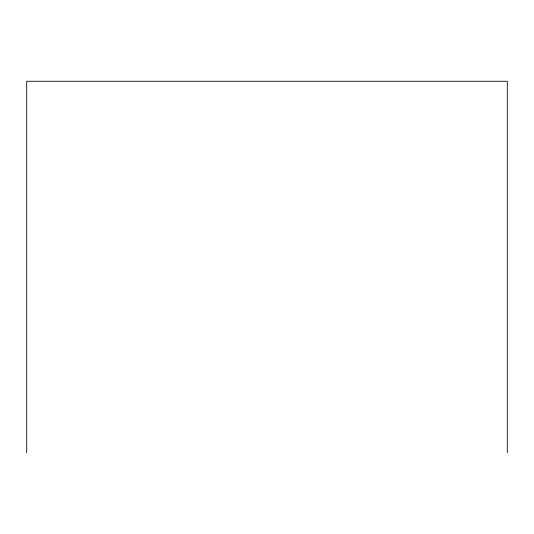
<?xml version="1.0" encoding="UTF-8"?>
<svg xmlns="http://www.w3.org/2000/svg" width="534" height="534" viewBox="0 0 534 534"><rect width="100%" height="100%" fill="white"/><g stroke="black" fill="none" stroke-linecap="round" stroke-linejoin="round"><path stroke-width="0.8" d="M507.3 452.739L507.3 81.261L26.7 81.261L26.7 452.739"/></g></svg>
